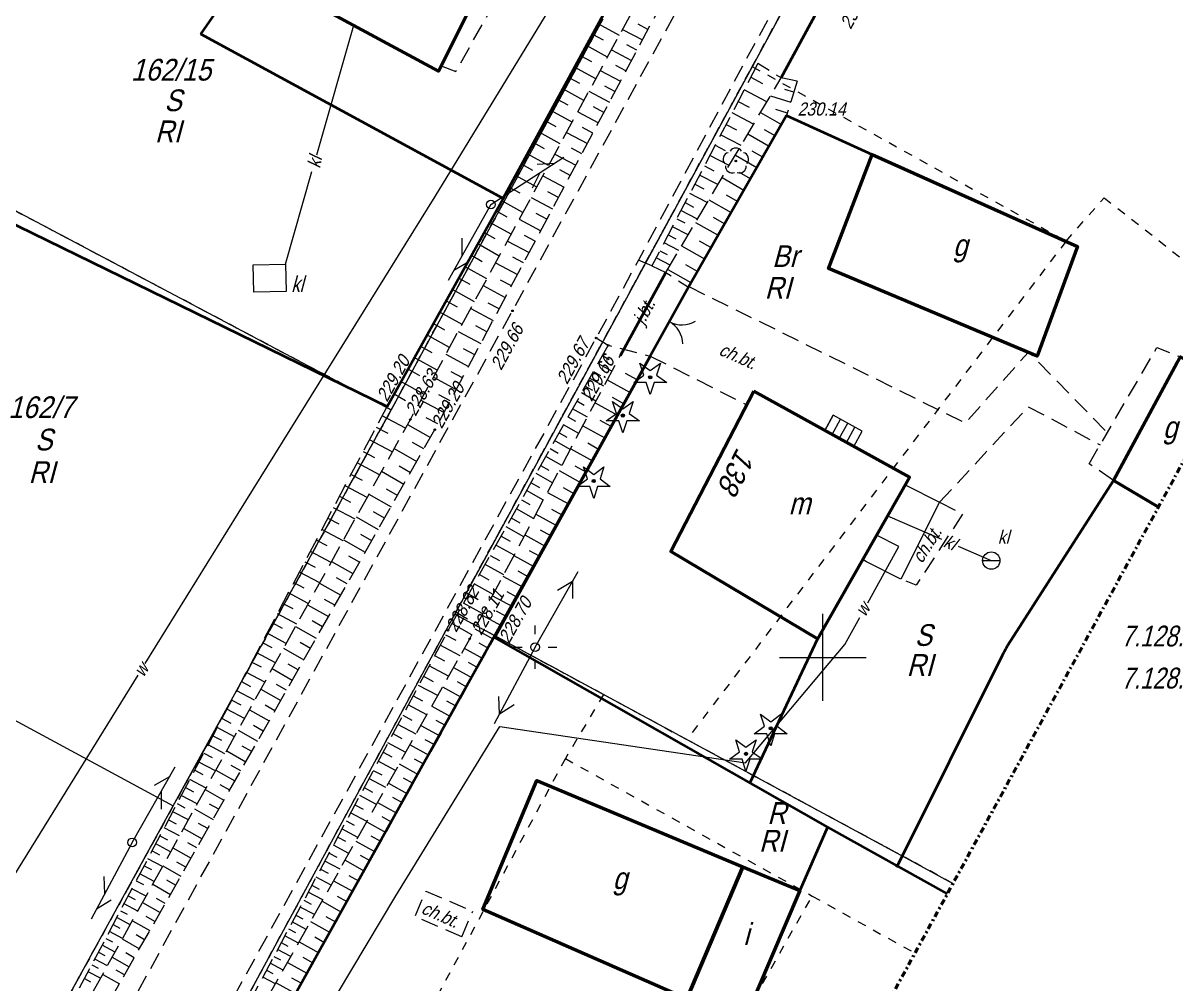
# Model space of a CAD drawing. Extents: x 7449598 to 7450455, y 5563374 to 5564952.
# Drawn here: x 7449904 to 7449970.3, y 5563981.2 to 5564036.5 of the extents above; entities that cross this region are included whole.
import ezdxf
from ezdxf.enums import TextEntityAlignment as Align

# ---------------------------------------------------------------- set-up
doc = ezdxf.new("R2010")
doc.units = 0
doc.header["$MEASUREMENT"] = 0
for name, pattern in [('218-500', [1, 0.5, -0.5]), ('420-500', [1.5, 1, -0.5]), ('823-500', [1.75, 1.25, -0.5]), ('DGN Style 4', [0.686427, 0.343214, -0.171607, 0, -0.171607])]:
    doc.linetypes.add(name, pattern=pattern)
for name, color, linetype, lineweight in [('52', 252, 'Continuous', 0), ('EDZPD_219', 7, 'Continuous', 0), ('GULENN', 1, 'Continuous', 13), ('GULTPR', 36, 'Continuous', 13), ('SDRPK_420', 7, 'Continuous', 0), ('SDRPK_432', 7, 'Continuous', 0), ('SDRPT_414', 7, 'Continuous', 0), ('SZOPO_902', 7, 'Continuous', 0), ('SZOPO_905', 7, 'Continuous', 0), ('SZZPZ_922', 7, 'Continuous', 0), ('UEEPA_510', 7, 'Continuous', 0), ('UEETA_515', 7, 'Continuous', 0), ('UKKPC_685', 7, 'Continuous', 0), ('UKKPO_582', 7, 'Continuous', 0), ('UWWPO_581', 7, 'Continuous', 0), ('Warstwa 1', 7, 'Continuous', 0), ('Warstwa 24', 7, 'Continuous', 0), ('Warstwa 25', 7, 'Continuous', 0), ('Warstwa 26', 7, 'Continuous', 0), ('Warstwa 28', 7, 'Continuous', 0), ('Warstwa 29', 7, 'Continuous', 0), ('Warstwa 3', 7, 'Continuous', 0), ('Warstwa 4', 7, 'Continuous', 0), ('Warstwa 60', 7, 'Continuous', 0), ('Warstwa 8', 7, 'Continuous', 0), ('WUKPS_403', 7, 'Continuous', 0), ('WUKPS_820', 7, 'Continuous', 0), ('WUKPS_823', 7, 'Continuous', 0), ('WUKPS_824', 7, 'Continuous', 0)]:
    doc.layers.add(name, color=color, linetype=linetype, lineweight=lineweight)
doc.styles.add('Style-WORKING_1250 I 0.26180', font='WORKING_1250.shx', dxfattribs={"oblique": 14.999978})

# ---------------------------------------------------------------- blocks, each defined once
blk = doc.blocks.new('DIG')
at = {"layer": '52', "linetype": 'Continuous', "lineweight": -2}
blk.add_hatch(color=0, dxfattribs=at).paths.add_polyline_path([(-8.96254, -0.01675, 1), (9.03746, -0.01675, 1)])
at = {"layer": '52', "color": 0, "linetype": 'Continuous', "lineweight": -2}
for p, q in [((-58.76254, 80.88325), (0.03746, 38.18325)), ((-36.36254, 11.78325), (-58.76254, 80.88325)), ((0.03746, 38.18325), (58.83746, 80.88325)), ((58.83746, 80.88325), (36.33746, 11.78325)), ((-95.06254, -30.91675), (-36.36254, 11.78325)), ((36.33746, 11.78325), (95.13746, -30.91675)), ((-22.46254, -30.91675), (-95.06254, -30.91675)), ((0.03746, -100.01675), (-22.46254, -30.91675)), ((22.53746, -30.91675), (0.03746, -100.01675)), ((95.13746, -30.91675), (22.53746, -30.91675))]:
    blk.add_line(p, q, dxfattribs=at)
blk.add_circle((0.03746, -0.01675), 9, dxfattribs=at)
blk = doc.blocks.new('510_1')
at = {"layer": 'UEEPA_510', "color": 7, "linetype": 'Continuous', "lineweight": 13}
blk.add_circle((0, 0), 0.25, dxfattribs=at)
blk = doc.blocks.new('515')
at = {"layer": 'UEETA_515', "color": 7, "linetype": 'Continuous', "lineweight": 13}
for p, q in [((0, 0.75), (0, 1.25)), ((-1.25, 0), (-0.75, 0)), ((0.75, 0), (1.25, 0)), ((0, -1.25), (0, -0.75))]:
    blk.add_line(p, q, dxfattribs=at)
blk = doc.blocks.new('685_1')
at = {"layer": 'UKKPC_685', "color": 7, "linetype": 'Continuous', "lineweight": 13}
blk.add_line((-0.5, 0), (0.5, 0), dxfattribs=at)
blk.add_circle((0, 0), 0.5, dxfattribs=at)
blk = doc.blocks.new('SUPT01_2')
at = {"color": 0, "flags": 128}
for points in [[(0, 0), (-100, 0)], [(-69.82163, -10), (-87.14214, 0)], [(-67.14214, 0), (-49.82163, 10)]]:
    blk.add_lwpolyline(points, dxfattribs=at)
blk = doc.blocks.new('SUPE04_2')
at = {"color": 0, "flags": 128}
for points in [[(0, 0), (-100, 0)], [(-69.82163, -10), (-87.14214, 0), (-69.82163, 10)]]:
    blk.add_lwpolyline(points, dxfattribs=at)
blk = doc.blocks.new('905_1')
at = {"layer": 'SZOPO_905', "color": 7, "linetype": 'Continuous', "lineweight": 13}
for centre, start, end in [((-1.5, 0), 0, 60), ((1.5, 0), 120, 180)]:
    blk.add_arc(centre, 1.5, start, end, dxfattribs=at)
blk = doc.blocks.new('922')
at = {"layer": 'SZZPZ_922', "linetype": 'Continuous', "lineweight": 13}
h = blk.add_hatch(color=256, dxfattribs=at)
edge = h.paths.add_edge_path()
edge.add_arc((0, 0), 0.045, 0, 360)
at = {"layer": 'SZZPZ_922', "color": 96, "linetype": 'Continuous', "lineweight": 13}
blk.add_circle((0, 0), 0.045, dxfattribs=at)
for centre, start, end in [((0, 0.375), 30.14713, 149.85287), ((-0.357, 0.116), 102.14713, 221.85287), ((0.357, 0.116), 318.14713, 77.85287), ((-0.22, -0.303), 174.14717, 293.85287), ((0.22, -0.303), 246.14713, 5.85287)]:
    blk.add_arc(centre, 0.375, start, end, dxfattribs=at)
blk = doc.blocks.new('140_1')
at = {"layer": 'WUKPS_403', "linetype": 'Continuous', "lineweight": 13}
h = blk.add_hatch(color=256, dxfattribs=at)
edge = h.paths.add_edge_path()
edge.add_arc((0, 0), 0.045, 0, 360)
at = {"layer": 'WUKPS_403', "color": 7, "linetype": 'Continuous', "lineweight": 13}
blk.add_circle((0, 0), 0.045, dxfattribs=at)

msp = doc.modelspace()

# ---------------------------------------------------------------- linework, layer by layer
at = {"layer": 'EDZPD_219', "color": 96, "linetype": 'Continuous', "lineweight": 13}
for p, q in [((7449961.76, 5564063.1), (7449928.84, 5564002.49)), ((7449937.35, 5564036.7), (7449925.19, 5564014.24)), ((7449899.97, 5564027.6), (7449925.19, 5564014.24)), ((7449912.66, 5563991.46), (7449925.19, 5564014.24)), ((7449882.492, 5564007.776), (7449912.66, 5563991.46)), ((7449896.18, 5563942.15), (7449928.84, 5564002.49)), ((7449928.84, 5564002.49), (7449931.16, 5564001.24)), ((7449931.16, 5564001.24), (7449955.19, 5563988.25)), ((7449900.76, 5563969.8), (7449912.66, 5563991.46)), ((7449955.19, 5563988.25), (7449957.478, 5563987.001))]:
    msp.add_line(p, q, dxfattribs=at)
at = {"layer": 'SDRPK_420', "color": 7, "linetype": '420-500', "lineweight": 13}
for p, q in [((7449966.71, 5564010.17), (7449965.311, 5564011.141)), ((7449929.245, 5563983.938), (7449929.875, 5563985.409))]:
    msp.add_line(p, q, dxfattribs=at)
at = {"layer": 'SDRPK_420', "color": 7, "linetype": '420-500', "lineweight": 13, "flags": 128}
for points in [[(7449881.24, 5563926.79), (7449890.91, 5563944.52), (7449908.2, 5563976.37), (7449932.16, 5564019.93), (7449942.95, 5564039.65), (7449943.52, 5564040.64), (7449946.94, 5564047.04), (7449950.9, 5564053.92), (7449962.69, 5564075.28), (7449979.37, 5564105.76), (7449991.38, 5564127.68), (7449991.97, 5564128.81), (7449995.91, 5564136.21)], [(7450000.28, 5564133.9), (7449983.71, 5564103.51), (7449967.23, 5564073.6), (7449945.6, 5564034.4), (7449939.4, 5564022.85), (7449936.97, 5564018.37), (7449915.5, 5563979.33), (7449912.2, 5563973.36), (7449895.25, 5563942.43), (7449886.72, 5563926.65), (7449884.33, 5563922.24), (7449879.79, 5563914.07), (7449879.35, 5563913.24), (7449869.49, 5563894.98)], [(7449928.056, 5564034.01), (7449928.906, 5564033.685), (7449934.149, 5564043.041)], [(7449940.18, 5564022.52), (7449940.18, 5564022.52), (7449939.4, 5564022.85)], [(7449942.3, 5564021.32), (7449958.19, 5564013.48), (7449961.826, 5564017.562), (7449966.349, 5564012.921)], [(7449936.97, 5564018.37), (7449937.66, 5564017.95), (7449940.079, 5564017.326)], [(7449940.079, 5564017.326), (7449945.619, 5564014.526)], [(7449965.311, 5564011.141), (7449969.203, 5564017.813), (7449970.55, 5564017.29)], [(7449956.713, 5564008.921), (7449961.81, 5564014.42), (7449965.938, 5564012.217)], [(7449956.713, 5564008.921), (7449958.04, 5564008.25), (7449955.36, 5564004.15), (7449954.482, 5564004.507)], [(7449929.245, 5563983.938), (7449926.555, 5563985.09), (7449927.184, 5563986.561), (7449929.875, 5563985.409)]]:
    msp.add_lwpolyline(points, dxfattribs=at)
at = {"layer": 'SDRPT_414', "color": 7, "linetype": 'Continuous', "lineweight": 40}
for p, q in [((7449947.6, 5564033.32), (7449949.67, 5564037.15)), ((7449938.36, 5564017.37), (7449940.98, 5564022.14))]:
    msp.add_line(p, q, dxfattribs=at)
at = {"layer": 'SZOPO_902', "color": 7, "linetype": 'Continuous', "lineweight": 40}
for p, q in [((7449947.92, 5564031.16), (7449942.27, 5564021.29)), ((7449947.92, 5564031.16), (7449952.84, 5564028.92)), ((7449942.27, 5564021.29), (7449940.079, 5564017.326)), ((7449949.69, 5564001.07), (7449945.81, 5563992.784))]:
    msp.add_line(p, q, dxfattribs=at)
at = {"layer": 'SZOPO_902', "color": 7, "linetype": 'Continuous', "lineweight": 40, "flags": 128}
for points in [[(7449931.62, 5564026.39), (7449939.23, 5564040.37), (7449932.989, 5564043.628)], [(7449914.243, 5564035.841), (7449916.9, 5564039.68)], [(7449924.95, 5564014.43), (7449931.62, 5564026.39), (7449914.243, 5564035.841)], [(7449901.86, 5564030.91), (7449899.456, 5564026.885), (7449924.95, 5564014.43)], [(7449940.079, 5564017.326), (7449918.25, 5563978.06)], [(7449940.079, 5564017.326), (7449931.18, 5564001.24)], [(7449931.091, 5564001.158), (7449950.275, 5563990.244), (7449948.67, 5563986.59)], [(7449950.275, 5563990.244), (7449957.152, 5563986.402)]]:
    msp.add_lwpolyline(points, dxfattribs=at)
msp.add_lwpolyline([(7449954.245, 5563987.939), (7449960.326, 5564000.137, -0.015953), (7449960.629, 5564000.699), (7449966.71, 5564010.17)], format="xyb", dxfattribs=at)
at = {"layer": 'UKKPO_582', "color": 36, "linetype": 'Continuous', "lineweight": 13}
for p, q in [((7449953.721, 5564008.148), (7449956.821, 5564006.807)), ((7449957.785, 5564006.39), (7449959.683, 5564005.569))]:
    msp.add_line(p, q, dxfattribs=at)
at = {"layer": 'UKKPO_582', "color": 36, "linetype": 'Continuous', "lineweight": 13, "flags": 128}
for points in [[(7449920.905, 5564028.899), (7449923.041, 5564036.356)], [(7449919.108, 5564022.622), (7449920.63, 5564027.939)]]:
    msp.add_lwpolyline(points, dxfattribs=at)
msp.add_lwpolyline([(7449917.251, 5564022.568), (7449919.108, 5564022.622), (7449919.153, 5564021.05), (7449917.297, 5564020.996)], close=True, dxfattribs=at)
at = {"layer": 'UWWPO_581', "color": 5, "linetype": 'Continuous', "lineweight": 13, "flags": 128}
for points in [[(7449928.093, 5564061.004), (7449930.96, 5564060.976), (7449943.093, 5564055.453), (7449937.882, 5564043.223), (7449927.706, 5564026.504), (7449921.907, 5564017.198), (7449916.38, 5564008.282), (7449911.035, 5563999.657)], [(7449952.58, 5564003.136), (7449954.369, 5564006.381), (7449953.088, 5564007.038)], [(7449945.562, 5563993.933), (7449951.257, 5564000.734), (7449952.123, 5564002.305)], [(7449910.62, 5563998.986), (7449900.832, 5563983.193), (7449887.892, 5563991.294)], [(7449930.029, 5563972.918), (7449918.807, 5563975.157), (7449925.452, 5563986.297), (7449931.425, 5563996.032), (7449945.562, 5563993.933)]]:
    msp.add_lwpolyline(points, dxfattribs=at)
at = {"layer": 'Warstwa 29', "color": 96, "linetype": '218-500', "lineweight": 13}
for p, q in [((7449961.76, 5564063.1), (7449945.94, 5564033.98)), ((7449945.94, 5564033.98), (7449961.76, 5564063.1)), ((7449937.35, 5564036.7), (7449925.19, 5564014.24)), ((7449925.19, 5564014.24), (7449937.35, 5564036.7)), ((7449945.94, 5564033.98), (7449928.84, 5564002.49)), ((7449928.84, 5564002.49), (7449945.94, 5564033.98)), ((7449945.94, 5564033.98), (7449963.98, 5564023.94)), ((7449925.19, 5564014.24), (7449899.97, 5564027.6)), ((7449899.97, 5564027.6), (7449925.19, 5564014.24)), ((7449963.98, 5564023.94), (7449966.17, 5564026.43)), ((7449966.17, 5564026.43), (7449975.153, 5564019.402)), ((7449963.98, 5564023.94), (7449942.18, 5563995.28)), ((7449925.19, 5564014.24), (7449912.66, 5563991.46)), ((7449912.66, 5563991.46), (7449925.19, 5564014.24)), ((7449928.84, 5564002.49), (7449907.15, 5563962.42)), ((7449907.15, 5563962.42), (7449928.84, 5564002.49)), ((7449931.16, 5564001.24), (7449928.84, 5564002.49)), ((7449928.84, 5564002.49), (7449931.16, 5564001.24)), ((7449937.39, 5563997.87), (7449931.16, 5564001.24)), ((7449931.16, 5564001.24), (7449937.39, 5563997.87)), ((7449937.39, 5563997.87), (7449935.2, 5563994.18)), ((7449937.39, 5563997.87), (7449942.18, 5563995.28)), ((7449942.18, 5563995.28), (7449937.39, 5563997.87)), ((7449955.19, 5563988.25), (7449942.18, 5563995.28)), ((7449942.18, 5563995.28), (7449955.19, 5563988.25)), ((7449935.2, 5563994.18), (7449919.12, 5563964.35)), ((7449935.2, 5563994.18), (7449949.39, 5563986.28)), ((7449912.66, 5563991.46), (7449900.76, 5563969.8)), ((7449900.76, 5563969.8), (7449912.66, 5563991.46)), ((7449957.478, 5563987.001), (7449955.19, 5563988.25)), ((7449955.19, 5563988.25), (7449957.478, 5563987.001)), ((7449932.72, 5563956.89), (7449949.39, 5563986.28)), ((7449949.39, 5563986.28), (7449955.294, 5563982.996))]:
    msp.add_line(p, q, dxfattribs=at)
at = {"layer": 'Warstwa 3', "color": 7, "linetype": 'Continuous', "lineweight": 53, "flags": 128}
for points in [[(7449924.9, 5564047.78), (7449927.95, 5564046.32), (7449932.87, 5564043.61), (7449927.91, 5564033.72), (7449916.9, 5564039.68), (7449921.86, 5564049.5)], [(7449952.84, 5564028.92), (7449964.63, 5564023.63), (7449962.32, 5564017.33), (7449950.32, 5564022.36)], [(7449946.03, 5564015.32), (7449954.98, 5564010.36), (7449949.69, 5564001.07), (7449941.26, 5564006.1)], [(7449945.4, 5563987.96), (7449942.19, 5563980.37), (7449930.45, 5563985.51), (7449933.56, 5563992.93)], [(7449942.19, 5563980.37), (7449945.4, 5563987.96), (7449948.67, 5563986.59), (7449945.43, 5563978.96)]]:
    msp.add_lwpolyline(points, close=True, dxfattribs=at)
msp.add_lwpolyline([(7449969.287, 5564008.648), (7449966.71, 5564010.17), (7449970.37, 5564016.95), (7449970.55, 5564017.29), (7449973.172, 5564015.771)], dxfattribs=at)
at = {"layer": 'Warstwa 60', "color": 7, "linetype": 'Continuous', "lineweight": 0, "ltscale": 0.1}
for p, q in [((7449950.115, 5564013.056), (7449950.599, 5564013.931)), ((7449950.53, 5564012.826), (7449951.015, 5564013.701)), ((7449950.946, 5564012.596), (7449951.431, 5564013.47)), ((7449951.362, 5564012.365), (7449951.847, 5564013.24)), ((7449951.777, 5564012.135), (7449952.262, 5564013.01))]:
    msp.add_line(p, q, dxfattribs=at)
at = {"layer": 'Warstwa 60', "color": 7, "linetype": 'Continuous', "lineweight": 13}
for p, q in [((7449950, 5564000), (7449950, 5564002.5)), ((7449950, 5563997.5), (7449950, 5564002.5)), ((7449947.5, 5564000), (7449952.5, 5564000)), ((7449950, 5563997.5), (7449950, 5564000))]:
    msp.add_line(p, q, dxfattribs=at)
at = {"layer": 'Warstwa 60', "color": 7, "linetype": 'Continuous', "lineweight": 0, "ltscale": 0.1, "flags": 128}
msp.add_lwpolyline([(7449950.115, 5564013.056), (7449951.777, 5564012.135), (7449952.262, 5564013.01), (7449950.599, 5564013.931)], close=True, dxfattribs=at)
at = {"layer": 'Warstwa 60', "color": 7, "linetype": 'Continuous', "lineweight": 13, "ltscale": 0.1, "flags": 128}
msp.add_lwpolyline([(7449956.713, 5564008.921), (7449954.482, 5564004.507), (7449952.506, 5564005.506), (7449952.286, 5564005.623), (7449954.737, 5564009.919)], close=True, dxfattribs=at)
at = {"layer": 'Warstwa 8', "color": 7, "linetype": 'DGN Style 4', "lineweight": 53, "flags": 128}
msp.add_lwpolyline([(7450242.249, 5564757.195), (7450281.761, 5564736.224), (7450381.947, 5564923.763), (7450454.953, 5564884.917), (7450405.405, 5564791.854), (7450392.833, 5564798.548), (7450342.944, 5564703.75), (7450227.046, 5564484.373), (7450154.831, 5564348.788), (7449690.291, 5563497.193), (7449618.905, 5563522.751), (7449629.01, 5563547.14), (7449943.259, 5564118.2), (7449916.282, 5564132.943), (7449953.147, 5564197.693), (7449979.298, 5564183.674), (7450084.831, 5564375.475), (7450052.492, 5564392.854)], close=True, dxfattribs=at)
at = {"layer": 'WUKPS_820', "color": 7, "linetype": 'Continuous', "lineweight": 13}
for p, q in [((7449938.303, 5564035.77), (7449937.086, 5564036.432)), ((7449938.49, 5564036.115), (7449939.631, 5564035.507)), ((7449939.948, 5564036.102), (7449939.38, 5564036.405)), ((7449936.765, 5564035.841), (7449937.373, 5564035.51)), ((7449939.315, 5564034.912), (7449938.741, 5564035.218)), ((7449936.086, 5564034.594), (7449936.695, 5564034.263)), ((7449937.625, 5564034.522), (7449936.408, 5564035.185)), ((7449937.846, 5564034.931), (7449938.998, 5564034.317)), ((7449936.946, 5564033.275), (7449935.729, 5564033.938)), ((7449938.681, 5564033.723), (7449938.103, 5564034.031)), ((7449935.407, 5564033.347), (7449936.016, 5564033.016)), ((7449937.202, 5564033.746), (7449938.364, 5564033.128)), ((7449945.855, 5564033.357), (7449946.529, 5564033.004)), ((7449936.268, 5564032.028), (7449935.05, 5564032.691)), ((7449936.558, 5564032.562), (7449937.731, 5564031.938)), ((7449938.048, 5564032.533), (7449937.464, 5564032.844)), ((7449946.785, 5564031.944), (7449945.474, 5564032.63)), ((7449948.334, 5564032.504), (7449947.819, 5564032.662)), ((7449934.728, 5564032.1), (7449935.338, 5564031.769)), ((7449945.128, 5564031.969), (7449945.766, 5564031.635)), ((7449946.994, 5564032.297), (7449948.16, 5564031.938)), ((7449935.59, 5564030.78), (7449934.371, 5564031.444)), ((7449935.915, 5564031.378), (7449937.097, 5564030.748)), ((7449937.414, 5564031.343), (7449936.825, 5564031.657)), ((7449946.024, 5564030.658), (7449944.782, 5564031.309)), ((7449946.421, 5564031.329), (7449947.623, 5564030.641)), ((7449947.964, 5564031.301), (7449947.304, 5564031.505)), ((7449934.05, 5564030.853), (7449934.659, 5564030.521)), ((7449944.436, 5564030.648), (7449945.04, 5564030.332)), ((7449934.911, 5564029.533), (7449933.692, 5564030.197)), ((7449935.271, 5564030.194), (7449936.464, 5564029.558)), ((7449936.781, 5564030.153), (7449936.187, 5564030.47)), ((7449945.301, 5564029.437), (7449944.125, 5564030.053)), ((7449945.696, 5564030.105), (7449946.916, 5564029.407)), ((7449947.251, 5564029.991), (7449946.645, 5564030.338)), ((7449933.371, 5564029.606), (7449933.98, 5564029.274)), ((7449936.147, 5564028.964), (7449935.548, 5564029.283)), ((7449943.813, 5564029.458), (7449944.386, 5564029.159)), ((7449934.233, 5564028.286), (7449933.013, 5564028.95)), ((7449934.591, 5564028.944), (7449935.795, 5564028.303)), ((7449944.616, 5564028.28), (7449943.502, 5564028.864)), ((7449944.972, 5564028.882), (7449946.21, 5564028.173)), ((7449946.545, 5564028.757), (7449945.93, 5564029.109)), ((7449932.692, 5564028.359), (7449933.302, 5564028.027)), ((7449935.478, 5564027.708), (7449934.874, 5564028.03)), ((7449943.19, 5564028.269), (7449943.732, 5564027.985)), ((7449933.555, 5564027.038), (7449932.335, 5564027.703)), ((7449933.911, 5564027.694), (7449935.126, 5564027.047)), ((7449943.969, 5564027.188), (7449942.914, 5564027.74)), ((7449944.209, 5564027.594), (7449945.467, 5564026.874)), ((7449945.838, 5564027.524), (7449945.215, 5564027.881)), ((7449931.977, 5564027.046), (7449932.588, 5564026.714)), ((7449934.81, 5564026.452), (7449934.2, 5564026.777)), ((7449943.36, 5564026.159), (7449942.36, 5564026.683)), ((7449942.637, 5564027.212), (7449943.151, 5564026.943)), ((7449932.763, 5564025.581), (7449931.547, 5564026.259)), ((7449933.232, 5564026.444), (7449934.458, 5564025.791)), ((7449942.083, 5564026.154), (7449942.569, 5564025.9)), ((7449943.447, 5564026.306), (7449944.723, 5564025.576)), ((7449945.095, 5564026.225), (7449944.462, 5564026.588)), ((7449931.219, 5564025.671), (7449931.83, 5564025.33)), ((7449934.141, 5564025.196), (7449933.525, 5564025.524)), ((7449942.789, 5564025.195), (7449941.841, 5564025.692)), ((7449944.352, 5564024.926), (7449943.709, 5564025.294)), ((7449932.084, 5564024.332), (7449930.855, 5564025.018)), ((7449932.552, 5564025.194), (7449933.789, 5564024.535)), ((7449942.257, 5564024.295), (7449941.356, 5564024.767)), ((7449941.599, 5564025.229), (7449942.061, 5564024.987)), ((7449942.685, 5564025.018), (7449943.98, 5564024.277)), ((7449930.527, 5564024.429), (7449931.144, 5564024.085)), ((7449931.872, 5564023.944), (7449933.12, 5564023.279)), ((7449933.472, 5564023.94), (7449932.851, 5564024.271)), ((7449941.114, 5564024.304), (7449941.552, 5564024.075)), ((7449931.404, 5564023.083), (7449930.162, 5564023.776)), ((7449940.63, 5564023.379), (7449941.044, 5564023.162)), ((7449941.724, 5564023.395), (7449940.872, 5564023.842)), ((7449941.884, 5564023.666), (7449943.199, 5564022.913)), ((7449943.571, 5564023.563), (7449942.918, 5564023.936)), ((7449929.798, 5564023.122), (7449930.422, 5564022.774)), ((7449931.192, 5564022.694), (7449932.451, 5564022.023)), ((7449932.803, 5564022.684), (7449932.177, 5564023.018)), ((7449941.23, 5564022.56), (7449940.422, 5564022.983)), ((7449930.689, 5564021.768), (7449929.433, 5564022.469)), ((7449941.084, 5564022.314), (7449942.419, 5564021.55)), ((7449942.79, 5564022.199), (7449942.128, 5564022.578)), ((7449929.069, 5564021.815), (7449929.7, 5564021.463)), ((7449930.477, 5564021.378), (7449931.748, 5564020.701)), ((7449932.1, 5564021.362), (7449931.467, 5564021.699)), ((7449929.974, 5564020.453), (7449928.704, 5564021.162)), ((7449928.34, 5564020.508), (7449928.978, 5564020.152)), ((7449929.761, 5564020.062), (7449931.044, 5564019.379)), ((7449931.396, 5564020.04), (7449930.757, 5564020.38)), ((7449929.259, 5564019.138), (7449927.975, 5564019.855)), ((7449927.611, 5564019.201), (7449928.256, 5564018.841)), ((7449929.046, 5564018.746), (7449930.34, 5564018.057)), ((7449930.692, 5564018.718), (7449930.048, 5564019.061)), ((7449928.544, 5564017.824), (7449927.246, 5564018.547)), ((7449926.882, 5564017.894), (7449927.534, 5564017.53)), ((7449928.33, 5564017.431), (7449929.636, 5564016.735)), ((7449929.988, 5564017.396), (7449929.338, 5564017.742)), ((7449937.33, 5564017.362), (7449937.725, 5564017.141)), ((7449927.829, 5564016.509), (7449926.517, 5564017.24)), ((7449937.874, 5564016.456), (7449937.074, 5564016.905)), ((7449926.153, 5564016.587), (7449926.812, 5564016.219)), ((7449927.614, 5564016.115), (7449928.932, 5564015.413)), ((7449929.284, 5564016.074), (7449928.628, 5564016.424)), ((7449937.417, 5564015.596), (7449936.597, 5564016.056)), ((7449936.817, 5564016.448), (7449937.223, 5564016.22)), ((7449939.32, 5564015.953), (7449938.658, 5564016.319)), ((7449927.078, 5564015.128), (7449925.752, 5564015.868)), ((7449936.34, 5564015.599), (7449936.756, 5564015.366)), ((7449937.61, 5564015.959), (7449938.922, 5564015.233)), ((7449925.351, 5564015.149), (7449926.018, 5564014.777)), ((7449926.899, 5564014.799), (7449928.228, 5564014.091)), ((7449928.58, 5564014.752), (7449927.918, 5564015.105)), ((7449935.864, 5564014.75), (7449936.289, 5564014.512)), ((7449936.96, 5564014.736), (7449936.121, 5564015.207)), ((7449938.56, 5564014.579), (7449937.91, 5564014.939)), ((7449936.468, 5564013.81), (7449935.607, 5564014.293)), ((7449936.909, 5564014.639), (7449938.198, 5564013.926)), ((7449926.014, 5564013.19), (7449924.67, 5564013.9)), ((7449926.126, 5564013.392), (7449927.44, 5564012.644)), ((7449927.876, 5564013.431), (7449927.208, 5564013.786)), ((7449935.976, 5564012.884), (7449935.094, 5564013.379)), ((7449935.351, 5564013.836), (7449935.787, 5564013.592)), ((7449937.837, 5564013.272), (7449937.197, 5564013.625)), ((7449924.32, 5564013.238), (7449924.986, 5564012.887)), ((7449934.838, 5564012.922), (7449935.284, 5564012.671)), ((7449936.207, 5564013.319), (7449937.475, 5564012.618)), ((7449925.252, 5564011.814), (7449923.935, 5564012.51)), ((7449925.363, 5564012.014), (7449926.662, 5564011.275)), ((7449927.07, 5564011.992), (7449926.416, 5564012.364)), ((7449935.484, 5564011.958), (7449934.581, 5564012.465)), ((7449937.113, 5564011.964), (7449936.485, 5564012.311)), ((7449923.585, 5564011.848), (7449924.237, 5564011.504)), ((7449934.992, 5564011.032), (7449934.068, 5564011.551)), ((7449934.325, 5564012.008), (7449934.781, 5564011.751)), ((7449935.506, 5564011.999), (7449936.751, 5564011.31)), ((7449924.526, 5564010.504), (7449923.235, 5564011.186)), ((7449924.636, 5564010.702), (7449925.92, 5564009.971)), ((7449926.291, 5564010.623), (7449925.645, 5564010.991)), ((7449933.775, 5564011.028), (7449934.243, 5564010.765)), ((7449934.84, 5564010.745), (7449936.064, 5564010.068)), ((7449936.389, 5564010.656), (7449935.772, 5564010.997)), ((7449922.886, 5564010.524), (7449923.525, 5564010.187)), ((7449933.225, 5564010.049), (7449933.705, 5564009.78)), ((7449934.465, 5564010.04), (7449933.518, 5564010.571)), ((7449923.801, 5564009.194), (7449922.536, 5564009.862)), ((7449923.909, 5564009.39), (7449925.179, 5564008.668)), ((7449925.55, 5564009.32), (7449924.911, 5564009.683)), ((7449933.938, 5564009.047), (7449932.968, 5564009.592)), ((7449934.174, 5564009.491), (7449935.377, 5564008.825)), ((7449935.702, 5564009.414), (7449935.096, 5564009.749)), ((7449922.221, 5564009.267), (7449922.847, 5564008.935)), ((7449932.675, 5564009.069), (7449933.166, 5564008.794)), ((7449923.111, 5564007.949), (7449921.871, 5564008.605)), ((7449923.183, 5564008.078), (7449924.437, 5564007.364)), ((7449924.808, 5564008.016), (7449924.177, 5564008.375)), ((7449933.376, 5564007.989), (7449932.382, 5564008.547)), ((7449933.508, 5564008.236), (7449934.689, 5564007.583)), ((7449935.015, 5564008.171), (7449934.419, 5564008.501)), ((7449921.556, 5564008.009), (7449922.17, 5564007.684)), ((7449932.814, 5564006.93), (7449931.795, 5564007.502)), ((7449932.089, 5564008.025), (7449932.592, 5564007.742)), ((7449920.891, 5564006.751), (7449921.493, 5564006.433)), ((7449922.422, 5564006.704), (7449921.206, 5564007.347)), ((7449922.456, 5564006.766), (7449923.696, 5564006.061)), ((7449924.067, 5564006.713), (7449923.443, 5564007.067)), ((7449931.502, 5564006.98), (7449932.018, 5564006.691)), ((7449932.877, 5564007.048), (7449934.038, 5564006.406)), ((7449934.364, 5564006.994), (7449933.778, 5564007.318)), ((7449921.732, 5564005.46), (7449920.541, 5564006.089)), ((7449932.252, 5564005.872), (7449931.209, 5564006.457)), ((7449933.712, 5564005.817), (7449933.137, 5564006.136)), ((7449920.226, 5564005.493), (7449920.816, 5564005.182)), ((7449921.765, 5564005.52), (7449922.991, 5564004.822)), ((7449923.362, 5564005.474), (7449922.745, 5564005.825)), ((7449930.879, 5564005.87), (7449931.407, 5564005.573)), ((7449932.246, 5564005.86), (7449933.387, 5564005.229)), ((7449921.079, 5564004.28), (7449919.911, 5564004.897)), ((7449930.256, 5564004.76), (7449930.797, 5564004.456)), ((7449931.655, 5564004.747), (7449930.586, 5564005.347)), ((7449933.061, 5564004.64), (7449932.496, 5564004.953)), ((7449919.597, 5564004.302), (7449920.174, 5564003.996)), ((7449921.075, 5564004.274), (7449922.287, 5564003.584)), ((7449922.658, 5564004.236), (7449922.048, 5564004.583)), ((7449931.058, 5564003.623), (7449929.963, 5564004.237)), ((7449931.615, 5564004.672), (7449932.736, 5564004.052)), ((7449920.425, 5564003.101), (7449919.282, 5564003.706)), ((7449929.633, 5564003.65), (7449930.187, 5564003.338)), ((7449931.019, 5564003.55), (7449932.121, 5564002.94)), ((7449932.41, 5564003.463), (7449931.855, 5564003.771)), ((7449918.967, 5564003.11), (7449919.533, 5564002.811)), ((7449920.384, 5564003.027), (7449921.583, 5564002.346)), ((7449921.953, 5564002.997), (7449921.351, 5564003.34)), ((7449930.46, 5564002.498), (7449929.34, 5564003.127)), ((7449919.772, 5564001.922), (7449918.652, 5564002.514)), ((7449921.249, 5564001.759), (7449920.653, 5564002.098)), ((7449929.01, 5564002.54), (7449929.577, 5564002.221)), ((7449930.423, 5564002.427), (7449931.506, 5564001.829)), ((7449931.795, 5564002.352), (7449931.249, 5564002.654)), ((7449918.372, 5564001.985), (7449918.927, 5564001.691)), ((7449919.694, 5564001.781), (7449920.878, 5564001.107)), ((7449929.828, 5564001.307), (7449928.68, 5564001.952)), ((7449930.002, 5564001.639), (7449931.071, 5564001.044)), ((7449917.777, 5564000.859), (7449918.321, 5564000.572)), ((7449919.155, 5564000.809), (7449918.057, 5564001.389)), ((7449920.545, 5564000.521), (7449919.956, 5564000.856)), ((7449928.319, 5564001.296), (7449928.899, 5564000.986)), ((7449930.78, 5564000.521), (7449930.251, 5564000.816)), ((7449918.538, 5563999.695), (7449917.462, 5564000.264)), ((7449919.003, 5564000.535), (7449920.174, 5563999.869)), ((7449927.684, 5564000.107), (7449928.251, 5563999.805)), ((7449929.148, 5564000.089), (7449928.002, 5564000.702)), ((7449929.39, 5564000.524), (7449930.452, 5563999.933)), ((7449917.182, 5563999.734), (7449917.715, 5563999.452)), ((7449919.84, 5563999.282), (7449919.258, 5563999.613)), ((7449928.487, 5563998.914), (7449927.367, 5563999.513)), ((7449930.161, 5563999.41), (7449929.629, 5563999.706)), ((7449917.921, 5563998.581), (7449916.867, 5563999.138)), ((7449918.349, 5563999.354), (7449919.506, 5563998.696)), ((7449927.049, 5563998.919), (7449927.603, 5563998.623)), ((7449928.767, 5563999.416), (7449929.834, 5563998.822)), ((7449916.587, 5563998.609), (7449917.109, 5563998.333)), ((7449917.695, 5563998.173), (7449918.839, 5563997.523)), ((7449919.173, 5563998.109), (7449918.597, 5563998.436)), ((7449927.863, 5563997.805), (7449926.767, 5563998.39)), ((7449928.144, 5563998.308), (7449929.216, 5563997.711)), ((7449929.543, 5563998.299), (7449929.009, 5563998.597)), ((7449916.028, 5563997.55), (7449916.539, 5563997.279)), ((7449917.34, 5563997.533), (7449916.307, 5563998.079)), ((7449926.45, 5563997.796), (7449926.991, 5563997.507)), ((7449928.925, 5563997.188), (7449928.388, 5563997.487)), ((7449916.759, 5563996.485), (7449915.748, 5563997.02)), ((7449917.041, 5563996.993), (7449918.172, 5563996.349)), ((7449918.505, 5563996.936), (7449917.937, 5563997.259)), ((7449927.239, 5563996.695), (7449926.168, 5563997.268)), ((7449927.521, 5563997.199), (7449928.597, 5563996.6)), ((7449915.468, 5563996.49), (7449915.968, 5563996.226)), ((7449926.615, 5563995.586), (7449925.568, 5563996.145)), ((7449925.85, 5563996.673), (7449926.38, 5563996.391)), ((7449928.306, 5563996.078), (7449927.767, 5563996.378)), ((7449914.943, 5563995.497), (7449915.434, 5563995.238)), ((7449916.179, 5563995.437), (7449915.188, 5563995.961)), ((7449916.386, 5563995.812), (7449917.504, 5563995.176)), ((7449917.838, 5563995.763), (7449917.276, 5563996.082)), ((7449925.286, 5563995.617), (7449925.804, 5563995.34)), ((7449926.898, 5563996.091), (7449927.979, 5563995.489)), ((7449915.634, 5563994.454), (7449914.663, 5563994.968)), ((7449917.171, 5563994.59), (7449916.615, 5563994.906)), ((7449926.028, 5563994.542), (7449925.004, 5563995.089)), ((7449926.275, 5563994.983), (7449927.36, 5563994.378)), ((7449927.688, 5563994.967), (7449927.146, 5563995.268)), ((7449914.418, 5563994.504), (7449914.899, 5563994.25)), ((7449915.732, 5563994.631), (7449916.837, 5563994.003)), ((7449924.722, 5563994.56), (7449925.228, 5563994.29)), ((7449927.069, 5563993.856), (7449926.525, 5563994.158)), ((7449913.893, 5563993.511), (7449914.364, 5563993.262)), ((7449915.09, 5563993.472), (7449914.138, 5563993.975)), ((7449915.114, 5563993.516), (7449916.207, 5563992.895)), ((7449916.54, 5563993.481), (7449915.991, 5563993.794)), ((7449924.158, 5563993.504), (7449924.652, 5563993.24)), ((7449925.44, 5563993.497), (7449924.44, 5563994.032)), ((7449925.652, 5563993.874), (7449926.742, 5563993.268)), ((7449914.545, 5563992.489), (7449913.613, 5563992.982)), ((7449924.89, 5563992.519), (7449923.911, 5563993.041)), ((7449926.451, 5563992.745), (7449925.905, 5563993.049)), ((7449913.368, 5563992.518), (7449913.83, 5563992.275)), ((7449914.496, 5563992.401), (7449915.576, 5563991.787)), ((7449915.91, 5563992.373), (7449915.367, 5563992.683)), ((7449923.629, 5563992.513), (7449924.112, 5563992.255)), ((7449925.029, 5563992.766), (7449926.123, 5563992.157)), ((7449912.878, 5563991.592), (7449913.331, 5563991.353)), ((7449914.037, 5563991.572), (7449913.123, 5563992.055)), ((7449915.28, 5563991.265), (7449914.743, 5563991.571)), ((7449923.1, 5563991.523), (7449923.573, 5563991.27)), ((7449924.339, 5563991.539), (7449923.382, 5563992.051)), ((7449924.406, 5563991.658), (7449925.505, 5563991.046)), ((7449925.832, 5563991.634), (7449925.284, 5563991.939)), ((7449913.529, 5563990.655), (7449912.633, 5563991.128)), ((7449913.878, 5563991.286), (7449914.946, 5563990.679)), ((7449923.789, 5563990.56), (7449922.853, 5563991.06)), ((7449925.214, 5563990.523), (7449924.663, 5563990.83)), ((7449913.02, 5563989.738), (7449912.144, 5563990.202)), ((7449912.389, 5563990.665), (7449912.831, 5563990.431)), ((7449913.26, 5563990.171), (7449914.316, 5563989.571)), ((7449914.65, 5563990.157), (7449914.119, 5563990.459)), ((7449922.606, 5563990.598), (7449923.069, 5563990.351)), ((7449923.782, 5563990.549), (7449924.886, 5563989.935)), ((7449911.899, 5563989.738), (7449912.332, 5563989.509)), ((7449922.112, 5563989.674), (7449922.565, 5563989.432)), ((7449923.275, 5563989.647), (7449922.359, 5563990.136)), ((7449924.595, 5563989.412), (7449924.042, 5563989.72)), ((7449911.444, 5563988.878), (7449911.869, 5563988.653)), ((7449912.512, 5563988.821), (7449911.654, 5563989.275)), ((7449912.642, 5563989.056), (7449913.686, 5563988.463)), ((7449914.019, 5563989.049), (7449913.494, 5563989.348)), ((7449922.761, 5563988.733), (7449921.865, 5563989.211)), ((7449923.159, 5563989.441), (7449924.268, 5563988.824)), ((7449912.04, 5563987.97), (7449911.199, 5563988.414)), ((7449913.389, 5563987.941), (7449912.87, 5563988.236)), ((7449922.247, 5563987.819), (7449921.371, 5563988.287)), ((7449921.618, 5563988.749), (7449922.061, 5563988.513)), ((7449922.536, 5563988.333), (7449923.65, 5563987.713)), ((7449923.977, 5563988.301), (7449923.421, 5563988.61)), ((7449911.568, 5563987.118), (7449910.744, 5563987.554)), ((7449910.989, 5563988.017), (7449911.406, 5563987.797)), ((7449912.061, 5563988.007), (7449913.092, 5563987.42)), ((7449921.125, 5563987.825), (7449921.557, 5563987.593)), ((7449910.534, 5563987.156), (7449910.942, 5563986.941)), ((7449911.479, 5563986.957), (7449912.499, 5563986.377)), ((7449912.796, 5563986.899), (7449912.283, 5563987.19)), ((7449920.631, 5563986.9), (7449921.054, 5563986.674)), ((7449921.733, 5563986.905), (7449920.878, 5563987.362)), ((7449921.876, 5563987.159), (7449922.995, 5563986.537)), ((7449923.322, 5563987.125), (7449922.764, 5563987.435)), ((7449910.079, 5563986.296), (7449910.479, 5563986.085)), ((7449911.096, 5563986.267), (7449910.289, 5563986.693)), ((7449921.256, 5563986.057), (7449920.419, 5563986.504)), ((7449922.667, 5563985.949), (7449922.107, 5563986.261)), ((7449910.624, 5563985.415), (7449909.834, 5563985.832)), ((7449910.897, 5563985.908), (7449911.906, 5563985.334)), ((7449912.203, 5563985.856), (7449911.695, 5563986.144)), ((7449920.779, 5563985.208), (7449919.961, 5563985.645)), ((7449920.172, 5563986.042), (7449920.586, 5563985.821)), ((7449921.216, 5563985.986), (7449922.34, 5563985.36)), ((7449910.188, 5563984.629), (7449909.414, 5563985.038)), ((7449909.624, 5563985.435), (7449910.015, 5563985.229)), ((7449910.316, 5563984.859), (7449911.313, 5563984.291)), ((7449911.609, 5563984.813), (7449911.108, 5563985.098)), ((7449919.714, 5563985.183), (7449920.118, 5563984.967)), ((7449922.013, 5563984.772), (7449921.449, 5563985.086)), ((7449909.753, 5563983.843), (7449908.995, 5563984.244)), ((7449909.204, 5563984.641), (7449909.587, 5563984.438)), ((7449919.291, 5563984.391), (7449919.686, 5563984.179)), ((7449920.302, 5563984.36), (7449919.502, 5563984.787)), ((7449920.556, 5563984.813), (7449921.685, 5563984.184)), ((7449908.785, 5563983.847), (7449909.16, 5563983.648)), ((7449909.734, 5563983.809), (7449910.72, 5563983.249)), ((7449911.016, 5563983.77), (7449910.52, 5563984.052)), ((7449918.868, 5563983.598), (7449919.255, 5563983.392)), ((7449919.862, 5563983.577), (7449919.079, 5563983.995)), ((7449919.896, 5563983.639), (7449921.03, 5563983.008)), ((7449921.358, 5563983.596), (7449920.792, 5563983.911)), ((7449908.365, 5563983.052), (7449908.732, 5563982.858)), ((7449909.317, 5563983.057), (7449908.575, 5563983.449)), ((7449910.423, 5563982.727), (7449909.933, 5563983.006)), ((7449919.421, 5563982.793), (7449918.656, 5563983.202)), ((7449907.98, 5563982.324), (7449908.34, 5563982.134)), ((7449908.881, 5563982.271), (7449908.155, 5563982.655)), ((7449909.152, 5563982.76), (7449910.126, 5563982.206)), ((7449918.981, 5563982.01), (7449918.233, 5563982.41)), ((7449918.444, 5563982.806), (7449918.823, 5563982.604)), ((7449919.236, 5563982.466), (7449920.375, 5563981.832)), ((7449920.703, 5563982.42), (7449920.134, 5563982.736)), ((7449907.56, 5563981.53), (7449907.912, 5563981.344)), ((7449908.482, 5563981.551), (7449907.77, 5563981.927)), ((7449908.607, 5563981.776), (7449909.57, 5563981.228)), ((7449909.867, 5563981.749), (7449909.382, 5563982.025)), ((7449918.541, 5563981.227), (7449917.81, 5563981.617)), ((7449918.021, 5563982.014), (7449918.391, 5563981.816)), ((7449920.048, 5563981.243), (7449919.477, 5563981.561)), ((7449918.576, 5563981.293), (7449919.721, 5563980.655))]:
    msp.add_line(p, q, dxfattribs=at)
at = {"layer": 'WUKPS_823', "color": 7, "linetype": '823-500', "lineweight": 13}
for p, q in [((7449946.27, 5564034.15), (7449940.18, 5564022.52)), ((7449907.28, 5563981), (7449924.95, 5564014.43)), ((7449918.12, 5563977.78), (7449931.18, 5564001.24))]:
    msp.add_line(p, q, dxfattribs=at)
at = {"layer": 'WUKPS_823', "color": 7, "linetype": '823-500', "lineweight": 13, "flags": 128}
for points in [[(7449908.94, 5563980.12), (7449927.7, 5564013.1), (7449945.65, 5564046.81)], [(7449948.53, 5564033.14), (7449947.6, 5564033.32), (7449946.27, 5564034.15)], [(7449948.53, 5564033.14), (7449947.92, 5564031.16)], [(7449940.18, 5564022.52), (7449940.98, 5564022.14), (7449942.27, 5564021.29)], [(7449937.66, 5564017.95), (7449928.46, 5564001.56), (7449916.54, 5563979.24)]]:
    msp.add_lwpolyline(points, dxfattribs=at)
at = {"layer": 'WUKPS_824', "color": 7, "linetype": '823-500', "lineweight": 13, "flags": 128}
for points in [[(7449908.06, 5563980.79), (7449926.29, 5564013.68), (7449944.59, 5564047.33)], [(7449940.98, 5564022.14), (7449947.6, 5564033.32)], [(7449917.23, 5563978.9), (7449929.7, 5564001.07), (7449938.36, 5564017.37)]]:
    msp.add_lwpolyline(points, dxfattribs=at)

# ---------------------------------------------------------------- block references
at = {"layer": '52', "color": 96, "linetype": 'Continuous', "lineweight": 13, "ltscale": 0.1, "xscale": 0.0100011, "yscale": 0.0100011, "zscale": 0.0100011}
for p, rotation in [((7449940.078, 5564016.112), 0.066317), ((7449938.501, 5564013.908), 0.066317), ((7449936.829, 5564010.143), 0.066317), ((7449947.003, 5563995.923), 0.066317), ((7449945.581, 5563994.459), 0.066318)]:
    msp.add_blockref('DIG', p, dxfattribs=dict(at, rotation=rotation))
at = {"layer": 'GULENN', "color": 1, "lineweight": 13, "ltscale": 0.1, "zscale": 0.05}
for xscale, yscale, rotation in [(0.04999999999999999, 0.04999999999999999, 240.3645686239738), (0.05000000000000002, 0.05000000000000002, 61.96940600373905)]:
    msp.add_blockref('SUPE04_2', (7449933.458, 5564000.592), dxfattribs=dict(at, xscale=xscale, yscale=yscale, rotation=rotation))
at = {"layer": 'GULTPR', "color": 30, "lineweight": 13, "ltscale": 0.1, "zscale": 0.05}
for p, xscale, yscale, rotation in [((7449930.923, 5564026.04), 0.04999999999999999, 0.04999999999999999, 213.0946156223963), ((7449930.923, 5564026.04), 0.04999999999999999, 0.04999999999999999, 60.6497413915854), ((7449910.301, 5563989.364), 0.05, 0.05, 240.3645686151583), ((7449910.301, 5563989.364), 0.05, 0.05, 61.9694060122654)]:
    msp.add_blockref('SUPT01_2', p, dxfattribs=dict(at, xscale=xscale, yscale=yscale, rotation=rotation))
at = {"layer": 'SZOPO_905', "color": 7, "linetype": 'Continuous', "lineweight": 13, "rotation": 241.0758214987985}
msp.add_blockref('905_1', (7449941.175, 5564019.308), dxfattribs=at)
at = {"layer": 'SZZPZ_922', "color": 96, "linetype": 'Continuous', "lineweight": 13}
msp.add_blockref('922', (7449945, 5564028.54), dxfattribs=at)
at = {"layer": 'UEEPA_510', "color": 7, "linetype": 'Continuous', "lineweight": 13}
for p in [(7449930.923, 5564026.04), (7449933.458, 5564000.592), (7449910.301, 5563989.364)]:
    msp.add_blockref('510_1', p, dxfattribs=at)
at = {"layer": 'UEETA_515', "color": 7, "linetype": 'Continuous', "lineweight": 13}
msp.add_blockref('515', (7449933.458, 5564000.592), dxfattribs=at)
at = {"layer": 'UKKPC_685', "color": 7, "linetype": 'Continuous', "lineweight": 13}
msp.add_blockref('685_1', (7449959.683, 5564005.569), dxfattribs=at)
at = {"layer": 'WUKPS_403', "color": 7, "linetype": 'Continuous', "lineweight": 13}
for p, rotation in [((7449947.92, 5564031.16), 60.69372363776447), ((7449932.16, 5564019.93), 61.50436138103569), ((7449937.66, 5564017.95), 60.69372363776447), ((7449924.95, 5564014.43), 60.69372363776447), ((7449926.29, 5564013.68), 60.69372363776447), ((7449927.7, 5564013.1), 60.69372363776447), ((7449928.46, 5564001.56), 61.19145984482141), ((7449929.7, 5564001.07), 60.69372363776447), ((7449931.18, 5564001.24), 60.69372363776447)]:
    msp.add_blockref('140_1', p, dxfattribs=dict(at, rotation=rotation))
msp.add_blockref('140_1', (7449936.97, 5564018.37), dxfattribs=at)

# ---------------------------------------------------------------- texts
at = {"layer": 'SDRPK_432', "color": 7, "linetype": 'Continuous', "lineweight": 0, "style": 'Style-WORKING_1250 I 0.26180', "oblique": 14.99998, "width": 0.900007}
msp.add_text('j.bt.', height=0.75, rotation=61.52412, dxfattribs=at).set_placement((7449939.704, 5564019.075))
at = {"layer": 'UKKPC_685', "color": 7, "linetype": 'Continuous', "lineweight": 13, "style": 'Style-WORKING_1250 I 0.26180', "oblique": 14.99998, "width": 0.900007}
msp.add_text('kl', height=0.75, dxfattribs=at).set_placement((7449960.06, 5564006.55))
at = {"layer": 'UKKPO_582', "color": 36, "linetype": 'Continuous', "lineweight": 13, "style": 'Style-WORKING_1250 I 0.26180', "oblique": 14.99998, "width": 0.900007}
for rotation, p in [(79.32362, (7449921.159, 5564028.412)), (336.60478, (7449957.172, 5564006.26))]:
    msp.add_text('kl', height=0.75, rotation=rotation, dxfattribs=at).set_placement(p, align=Align.CENTER)
at = {"layer": 'UKKPO_582', "color": 36, "linetype": 'Continuous', "lineweight": 13, "style": 'Style-WORKING_1250 I 0.26180', "oblique": 14.99998, "width": 0.8}
msp.add_text('kl', height=0.9, rotation=0.06632, dxfattribs=at).set_placement((7449919.445, 5564021.021))
at = {"layer": 'UWWPO_581', "color": 5, "linetype": 'Continuous', "lineweight": 13, "style": 'Style-WORKING_1250 I 0.26180', "oblique": 14.99998, "width": 0.900007}
for p in [(7449952.112, 5564002.483), (7449910.635, 5563999.011)]:
    msp.add_text('w', height=0.75, rotation=58.21337, dxfattribs=at).set_placement(p, align=Align.MIDDLE_LEFT)
at = {"layer": 'Warstwa 1', "color": 7, "linetype": 'Continuous', "lineweight": 0, "style": 'Style-WORKING_1250 I 0.26180', "oblique": 14.99998, "width": 0.900007}
for rotation, p in [(336.0873, (7449943.968, 5564017.432)), (57.66456, (7449955.697, 5564005.357)), (336.0873, (7449926.858, 5563985.317))]:
    msp.add_text('ch.bt.', height=0.75, rotation=rotation, dxfattribs=at).set_placement(p)
at = {"layer": 'Warstwa 1', "color": 7, "linetype": 'Continuous', "lineweight": 30, "style": 'Style-WORKING_1250 I 0.26180', "oblique": 15, "width": 0.895998}
msp.add_text('138', height=1.25, rotation=242.64763, dxfattribs=at).set_placement((7449944.515, 5564011.018), align=Align.CENTER)
at = {"layer": 'Warstwa 24', "color": 96, "linetype": 'Continuous', "lineweight": 30, "style": 'Style-WORKING_1250 I 0.26180', "width": 0.899997}
for s, oblique, p in [('162/15', 14.99998, (7449910.229, 5564033.17)), ('162/7', 15, (7449903.178, 5564013.762))]:
    msp.add_text(s, height=1.25, dxfattribs=dict(at, oblique=oblique)).set_placement(p)
at = {"layer": 'Warstwa 25', "color": 7, "linetype": 'Continuous', "lineweight": 13, "char_height": 1.2, "style": 'Style-WORKING_1250 I 0.26180'}
for s, insert, attachment_point in [('\\W0.800000x;7.128.14.04.4.3^J', (7449967.159, 5564000.612), 7), ('\\W0.800000x;7.128.14.09.2.1^J', (7449967.159, 5563999.412), 1)]:
    msp.add_mtext(s, dxfattribs=dict(at, insert=insert, attachment_point=attachment_point))
at = {"layer": 'Warstwa 26', "color": 96, "linetype": 'Continuous', "lineweight": 30, "style": 'Style-WORKING_1250 I 0.26180', "oblique": 15, "width": 0.899997}
for p in [(7449911.607, 5564029.625), (7449946.654, 5564020.625), (7449904.345, 5564010.032), (7449954.817, 5563998.941), (7449946.329, 5563988.831)]:
    msp.add_text('RI', height=1.25, dxfattribs=at).set_placement(p)
at = {"layer": 'Warstwa 28', "color": 96, "linetype": 'Continuous', "lineweight": 30, "style": 'Style-WORKING_1250 I 0.26180', "width": 0.899997}
for s, oblique, p in [('S', 15, (7449912.143, 5564031.41)), ('Br', 14.99998, (7449947.083, 5564022.45)), ('S', 15, (7449904.714, 5564011.902)), ('S', 15, (7449955.274, 5564000.663)), ('R', 15, (7449946.805, 5563990.428))]:
    msp.add_text(s, height=1.25, dxfattribs=dict(at, oblique=oblique)).set_placement(p)
at = {"layer": 'Warstwa 4', "color": 7, "linetype": 'Continuous', "lineweight": 30, "style": 'Style-WORKING_1250 I 0.26180', "oblique": 15, "width": 0.899997}
for s, p in [('g', (7449957.48, 5564023.08)), ('g', (7449969.546, 5564012.613)), ('m', (7449948.03, 5564008.23)), ('g', (7449937.92, 5563986.68)), ('i', (7449945.43, 5563983.47))]:
    msp.add_text(s, height=1.25, dxfattribs=at).set_placement(p)
at = {"layer": 'WUKPS_403', "color": 7, "linetype": 'Continuous', "lineweight": 13, "style": 'Style-WORKING_1250 I 0.26180', "oblique": 15, "width": 0.900007}
for s, rotation, p in [('230.45', 61.45281, (7449951.601, 5564036.075)), ('229.66', 61.50436, (7449931.509, 5564016.459)), ('229.67', 61.19146, (7449935.298, 5564015.649)), ('229.20', 60.69372, (7449924.95, 5564014.648)), ('229.66', 60.69372, (7449936.705, 5564014.66)), ('228.63', 60.69372, (7449926.587, 5564013.826)), ('229.20', 60.69372, (7449928.088, 5564013.1)), ('228.82', 60.69372, (7449928.923, 5564001.396)), ('228.11', 60.69372, (7449930.365, 5564001.217)), ('228.70', 60.69372, (7449931.962, 5564000.752))]:
    msp.add_text(s, height=0.75, rotation=rotation, dxfattribs=at).set_placement(p)
msp.add_text('230.14', height=0.75, dxfattribs=at).set_placement((7449948.55, 5564031.16))

doc.saveas('drawing.dxf')
